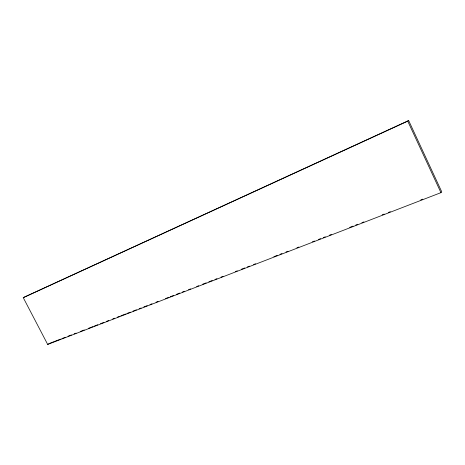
<?xml version="1.0" encoding="UTF-8"?>
<svg xmlns="http://www.w3.org/2000/svg" width="465" height="465" viewBox="0 0 465 465"><rect width="100%" height="100%" fill="white"/><g stroke="black" fill="none" stroke-linecap="round" stroke-linejoin="round"><path stroke-width="0.7" d="M440.96 192.65L441.75 191.818L408.654 120.551L23.25 297.641L47.686 344.449L440.96 192.65L407.741 121.15L408.654 120.551M47.686 344.449L48.61 343.862M23.25 297.641L407.741 121.15M49.075 343.565L60.584 339.119M61.938 338.596L65.321 337.282M68.03 336.236L71.412 334.928M74.121 333.882L76.155 333.097M80.218 331.528L84.275 329.958M88.338 328.389L93.081 326.558M94.436 326.035L97.819 324.727M100.527 323.681L103.91 322.373M106.619 321.327L108.653 320.542M112.71 318.973L114.745 318.188M117.453 317.142L119.482 316.357M120.836 315.834L125.579 313.997M126.933 313.474L130.316 312.166M133.025 311.12L136.408 309.812M139.116 308.766L141.151 307.981M143.854 306.935L147.242 305.627M149.951 304.581L151.979 303.796M156.042 302.227L158.077 301.442M165.523 298.565L168.905 297.257M170.26 296.734L173.648 295.426M176.351 294.38L179.74 293.072M182.449 292.026L184.477 291.241M188.54 289.666L190.574 288.881M196.666 286.527L198.695 285.743M202.757 284.173L206.146 282.865M208.849 281.819L212.238 280.511M214.946 279.465L216.975 278.68M221.038 277.111L223.066 276.326M235.255 271.618L237.29 270.833M241.347 269.264L244.735 267.956M247.444 266.91L249.473 266.125M253.535 264.55L255.564 263.765M273.844 256.703L277.233 255.395M279.942 254.349L281.97 253.565M286.033 251.995L288.062 251.21M296.868 247.81L298.896 247.025M312.439 241.794L314.468 241.004M318.531 239.434L320.559 238.65M323.268 237.603L325.302 236.819M329.365 235.249L331.394 234.465M349.674 227.402L353.057 226.095M355.766 225.048L357.8 224.264M361.863 222.694L363.892 221.91M382.172 214.842L384.2 214.057M388.263 212.488L390.298 211.703M420.761 199.933L422.795 199.148"/></g></svg>
